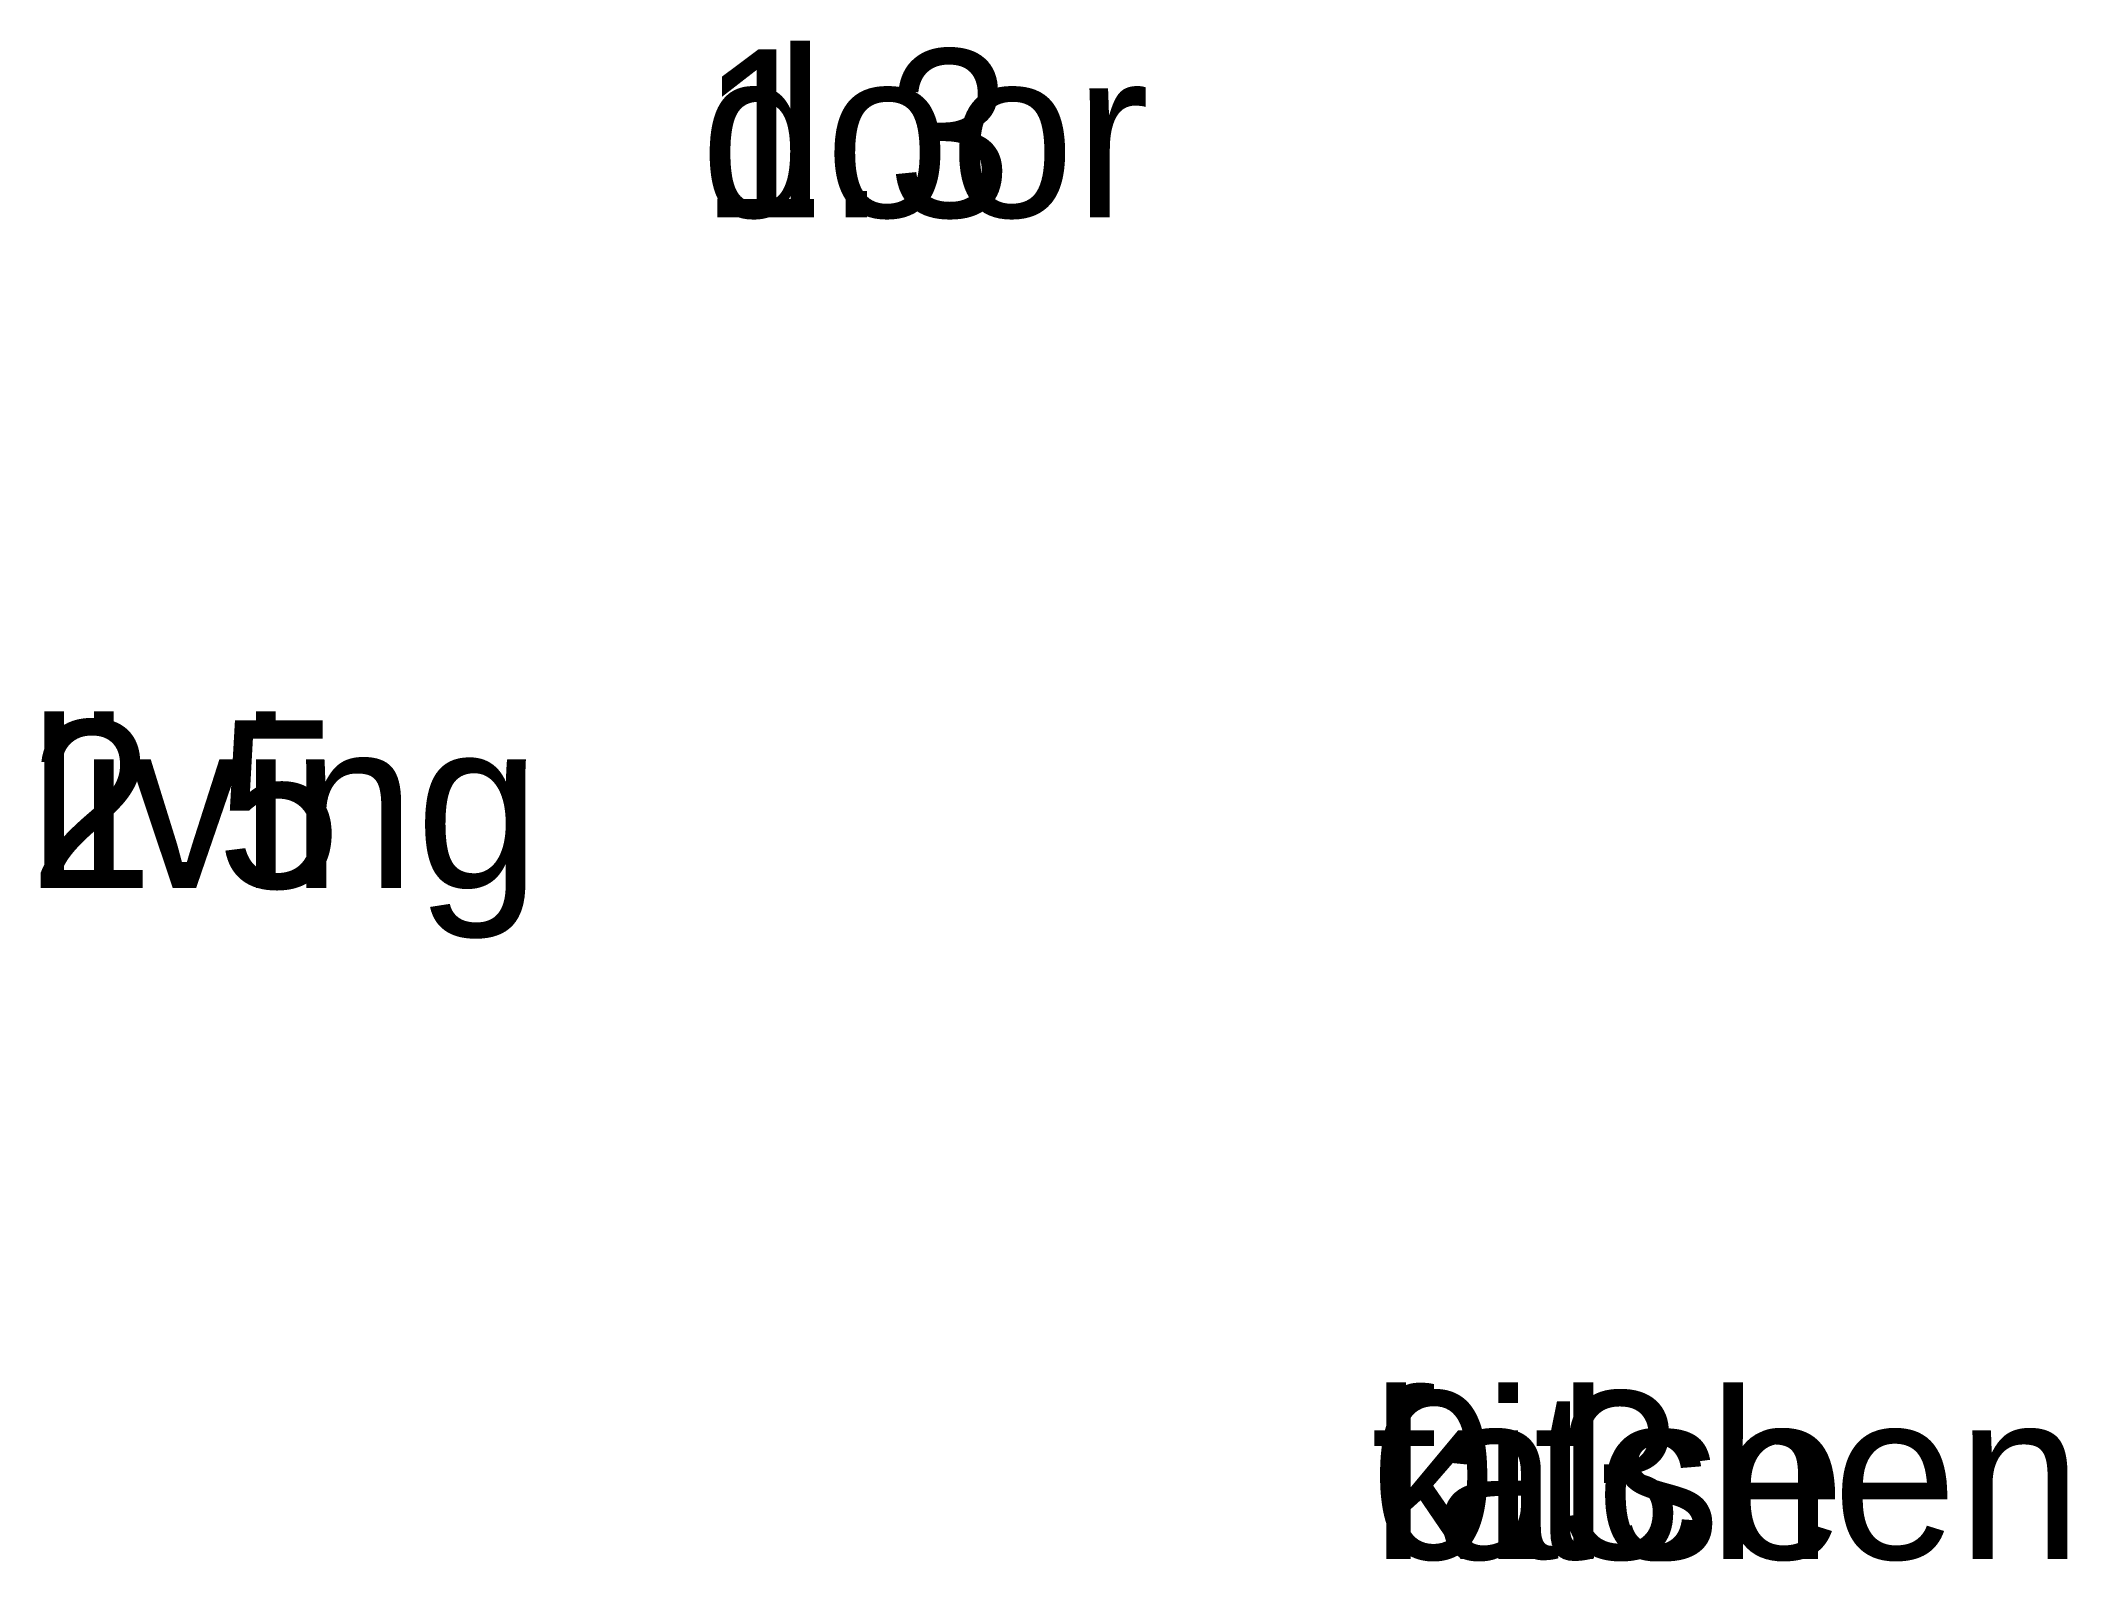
# Model space of a CAD drawing. Header units: metres. Extents: x 1.02 to 4.04, y 1 to 3.26.
import ezdxf

# ---------------------------------------------------------------- set-up
doc = ezdxf.new("R2010")
doc.units = ezdxf.units.M
doc.layers.add('ELEC_OUTLET', color=7, linetype='Continuous')
doc.layers.add('ELEC_SWITCH', color=7, linetype='Continuous')

# ---------------------------------------------------------------- blocks, each defined once
blk = doc.blocks.new('OUTLET_HI')
for tag in ['height_m', 'room_type']:
    blk.add_attdef(tag, (0, 0), '', height=0.25)
blk = doc.blocks.new('OUTLET_GND')
for tag in ['height_m', 'has_earthing', 'room_type']:
    blk.add_attdef(tag, (0, 0), '', height=0.25)
blk = doc.blocks.new('SWITCH_OK')
for tag in ['height_m', 'room_type']:
    blk.add_attdef(tag, (0, 0), '', height=0.25)

msp = doc.modelspace()

# ---------------------------------------------------------------- block references
at = {"layer": 'ELEC_OUTLET'}
for name, p, values in [('OUTLET_HI', (1, 2), {'height_m': '2.5', 'room_type': 'living'}), ('OUTLET_GND', (3, 1), {'height_m': '0.3', 'room_type': 'kitchen', 'has_earthing': 'false'})]:
    msp.add_blockref(name, p, dxfattribs=at).add_auto_attribs(values)
at = {"layer": 'ELEC_SWITCH'}
msp.add_blockref('SWITCH_OK', (2, 3), dxfattribs=at).add_auto_attribs({'height_m': '1.3', 'room_type': 'door'})

doc.saveas('drawing.dxf')
